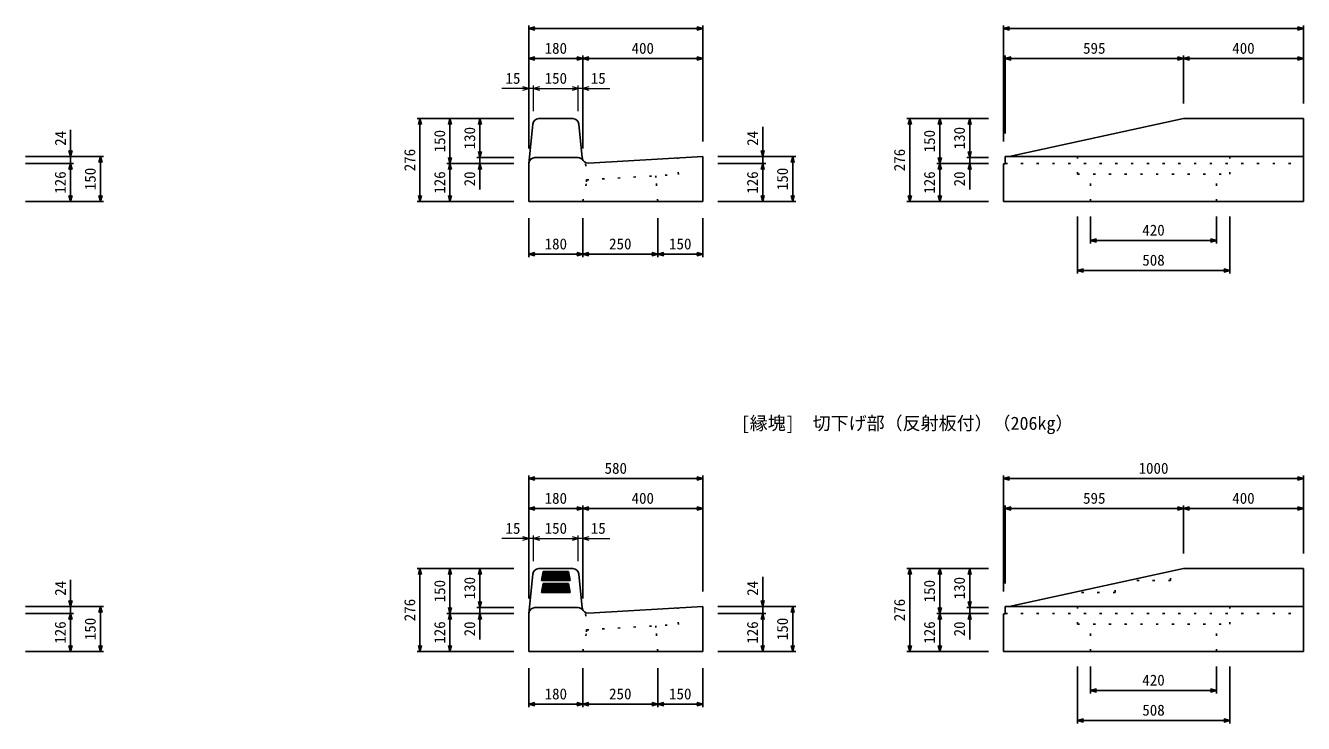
# Model space of a CAD drawing. Units: millimetres, scale not verified. Extents: x -12600 to 12600, y -8910 to 8910.
# Drawn here: x 4932 to 9194, y -4391 to -2065 of the extents above; entities that cross this region are included whole.
import ezdxf
from ezdxf.enums import TextEntityAlignment as Align

# ---------------------------------------------------------------- set-up
doc = ezdxf.new("R2010")
doc.units = ezdxf.units.MM
doc.header["$LTSCALE"] = 30
doc.linetypes.add('DOTTED', pattern=[1.75, 0.25, -1.5])
for name, color, linetype, lineweight in [('0-0_DIM', 7, 'Continuous', 25), ('0-2_HATCH', 6, 'Continuous', 25), ('0-5_OUTLINE', 3, 'Continuous', 25), ('0-6_OUTLINE2', 4, 'DOTTED', 25), ('0-7_TXT', 7, 'Continuous', 25)]:
    doc.layers.add(name, color=color, linetype=linetype, lineweight=lineweight)
doc.styles.add('ＭＳ ゴシック', font='')
doc.styles.get('ＭＳ ゴシック').set_extended_font_data('MS Gothic')

msp = doc.modelspace()

# ---------------------------------------------------------------- linework, layer by layer
at = {"layer": '0-0_DIM'}
for p, q in [((6610.6, -2475.22), (6610.6, -2065.03)), ((7190.6, -2075.03), (6610.6, -2075.03)), ((7190.6, -2451.23), (7190.6, -2065.03)), ((8194.12, -2451.22), (8194.12, -2065.03)), ((8194.12, -2075.03), (9194.12, -2075.03)), ((9194.12, -2325.22), (9194.12, -2065.03)), ((6790.6, -2475.22), (6790.6, -2165.03)), ((8199.12, -2425.22), (8199.12, -2165.03)), ((8794.12, -2325.22), (8794.12, -2165.03)), ((6790.6, -2175.03), (6610.6, -2175.03)), ((7190.6, -2175.03), (6790.6, -2175.03)), ((8199.12, -2175.03), (8794.12, -2175.03)), ((8794.12, -2175.03), (9194.12, -2175.03)), ((6560.6, -2375.22), (6237.5, -2375.22)), ((6247.5, -2375.22), (6247.5, -2651.22)), ((6347.5, -2375.22), (6347.5, -2525.22)), ((8144.12, -2375.22), (7871.02, -2375.22)), ((7881.02, -2375.22), (7881.02, -2651.22)), ((7981.02, -2375.22), (7981.02, -2525.22)), ((8081.02, -2505.22), (8081.02, -2375.22)), ((5081.89, -2501.23), (5081.89, -2412.26)), ((7390.6, -2501.23), (7390.6, -2402.94)), ((4931.89, -2501.23), (5191.89, -2501.23)), ((5081.89, -2501.23), (5081.89, -2525.22)), ((5181.89, -2651.22), (5181.89, -2501.23)), ((6560.6, -2505.22), (6437.5, -2505.22)), ((7240.6, -2501.23), (7500.6, -2501.23)), ((7390.6, -2501.23), (7390.6, -2525.23)), ((7490.6, -2651.22), (7490.6, -2501.23)), ((8144.12, -2505.22), (8071.02, -2505.22)), ((8081.02, -2525.22), (8081.02, -2505.22)), ((4931.89, -2525.22), (5091.89, -2525.22)), ((5081.89, -2525.22), (5081.89, -2651.22)), ((6560.6, -2525.22), (6337.5, -2525.22)), ((6347.5, -2525.22), (6347.5, -2651.22)), ((6447.5, -2525.22), (6447.5, -2611.43)), ((7240.6, -2525.23), (7400.6, -2525.23)), ((7390.6, -2525.23), (7390.6, -2651.22)), ((8144.12, -2525.22), (7971.02, -2525.22)), ((7981.02, -2525.22), (7981.02, -2651.22)), ((8081.02, -2525.22), (8081.02, -2611.43)), ((4931.89, -2651.22), (5191.89, -2651.22)), ((6560.6, -2651.22), (6237.5, -2651.22)), ((7240.6, -2651.22), (7500.6, -2651.22)), ((8144.12, -2651.22), (7871.02, -2651.22)), ((6610.6, -2707.11), (6610.6, -2837.11)), ((6790.6, -2707.11), (6790.6, -2837.11)), ((7040.6, -2707.11), (7040.6, -2837.11)), ((7190.6, -2707.11), (7190.6, -2837.11)), ((8440.12, -2701.22), (8440.12, -2891.22)), ((8484.12, -2701.22), (8484.12, -2791.22)), ((8904.12, -2701.22), (8904.12, -2791.22)), ((8948.12, -2701.22), (8948.12, -2891.22)), ((8484.12, -2781.22), (8904.12, -2781.22)), ((6610.6, -2827.11), (6790.6, -2827.11)), ((6790.6, -2827.11), (7040.6, -2827.11)), ((7040.6, -2827.11), (7190.6, -2827.11)), ((8440.12, -2881.22), (8948.12, -2881.22)), ((6610.6, -3975.22), (6610.6, -3565.03)), ((7190.6, -3575.03), (6610.6, -3575.03)), ((7190.6, -3951.23), (7190.6, -3565.03)), ((8194.12, -3951.22), (8194.12, -3565.03)), ((8194.12, -3575.03), (9194.12, -3575.03)), ((9194.12, -3825.22), (9194.12, -3565.03)), ((6790.6, -3975.22), (6790.6, -3665.03)), ((8199.12, -3925.22), (8199.12, -3665.03)), ((8794.12, -3825.22), (8794.12, -3665.03)), ((6790.6, -3675.03), (6610.6, -3675.03)), ((7190.6, -3675.03), (6790.6, -3675.03)), ((8199.12, -3675.03), (8794.12, -3675.03)), ((8794.12, -3675.03), (9194.12, -3675.03)), ((6560.6, -3875.22), (6237.5, -3875.22)), ((6247.5, -3875.22), (6247.5, -4151.22)), ((6347.5, -3875.22), (6347.5, -4025.22)), ((6447.5, -4005.22), (6447.5, -3875.22)), ((8144.12, -3875.22), (7871.02, -3875.22)), ((7881.02, -3875.22), (7881.02, -4151.22)), ((7981.02, -3875.22), (7981.02, -4025.22)), ((8081.02, -4005.22), (8081.02, -3875.22)), ((5081.89, -4001.23), (5081.89, -3912.26)), ((7390.6, -4001.23), (7390.6, -3902.94)), ((4931.89, -4001.23), (5191.89, -4001.23)), ((5081.89, -4001.23), (5081.89, -4025.22)), ((5181.89, -4151.22), (5181.89, -4001.23)), ((6560.6, -4005.22), (6437.5, -4005.22)), ((6447.5, -4025.22), (6447.5, -4005.22)), ((7240.6, -4001.23), (7500.6, -4001.23)), ((7390.6, -4001.23), (7390.6, -4025.22)), ((7490.6, -4151.22), (7490.6, -4001.23)), ((8144.12, -4005.22), (8071.02, -4005.22)), ((8081.02, -4025.22), (8081.02, -4005.22)), ((4931.89, -4025.22), (5091.89, -4025.22)), ((5081.89, -4025.22), (5081.89, -4151.22)), ((6560.6, -4025.22), (6337.5, -4025.22)), ((6347.5, -4025.22), (6347.5, -4151.22)), ((6447.5, -4025.22), (6447.5, -4111.43)), ((7240.6, -4025.22), (7400.6, -4025.22)), ((7390.6, -4025.22), (7390.6, -4151.22)), ((8144.12, -4025.22), (7971.02, -4025.22)), ((7981.02, -4025.22), (7981.02, -4151.22)), ((8081.02, -4025.22), (8081.02, -4111.43)), ((4931.89, -4151.22), (5191.89, -4151.22)), ((6560.6, -4151.22), (6237.5, -4151.22)), ((7240.6, -4151.22), (7500.6, -4151.22)), ((8144.12, -4151.22), (7871.02, -4151.22)), ((6610.6, -4207.11), (6610.6, -4337.11)), ((6790.6, -4207.11), (6790.6, -4337.11)), ((7040.6, -4207.11), (7040.6, -4337.11)), ((7190.6, -4207.11), (7190.6, -4337.11)), ((8440.12, -4201.22), (8440.12, -4391.22)), ((8484.12, -4201.22), (8484.12, -4291.22)), ((8904.12, -4201.22), (8904.12, -4291.22)), ((8948.12, -4201.22), (8948.12, -4391.22)), ((8484.12, -4281.22), (8904.12, -4281.22)), ((6610.6, -4327.11), (6790.6, -4327.11)), ((6790.6, -4327.11), (7040.6, -4327.11)), ((7040.6, -4327.11), (7190.6, -4327.11)), ((8440.12, -4381.22), (8948.12, -4381.22))]:
    msp.add_line(p, q, dxfattribs=at)
at = {"layer": '0-0_DIM', "lineweight": 13}
for p, q in [((6610.6, -2275.03), (6520.6, -2275.03)), ((6625.6, -2275.03), (6610.6, -2275.03)), ((6625.6, -2350.22), (6625.6, -2265.03)), ((6625.6, -2275.03), (6775.6, -2275.03)), ((6775.6, -2350.22), (6775.6, -2265.03)), ((6790.6, -2275.03), (6775.6, -2275.03)), ((6790.6, -2275.03), (6880.6, -2275.03)), ((6610.6, -3775.03), (6520.6, -3775.03)), ((6625.6, -3775.03), (6610.6, -3775.03)), ((6625.6, -3850.22), (6625.6, -3765.03)), ((6625.6, -3775.03), (6775.6, -3775.03)), ((6775.6, -3850.22), (6775.6, -3765.03)), ((6790.6, -3775.03), (6775.6, -3775.03)), ((6790.6, -3775.03), (6880.6, -3775.03))]:
    msp.add_line(p, q, dxfattribs=at)
at = {"layer": '0-0_DIM'}
for points in [[(6630.6, -2069.67), (6610.6, -2075.03), (6630.6, -2080.39)], [(7170.6, -2080.39), (7190.6, -2075.03), (7170.6, -2069.67)], [(8214.12, -2080.39), (8194.12, -2075.03), (8214.12, -2069.67)], [(9174.12, -2069.67), (9194.12, -2075.03), (9174.12, -2080.39)], [(6630.6, -2169.67), (6610.6, -2175.03), (6630.6, -2180.39)], [(6770.6, -2180.39), (6790.6, -2175.03), (6770.6, -2169.67)], [(6810.6, -2169.67), (6790.6, -2175.03), (6810.6, -2180.39)], [(7170.6, -2180.39), (7190.6, -2175.03), (7170.6, -2169.67)], [(8219.12, -2180.39), (8199.12, -2175.03), (8219.12, -2169.67)], [(8774.12, -2169.67), (8794.12, -2175.03), (8774.12, -2180.39)], [(8814.12, -2180.39), (8794.12, -2175.03), (8814.12, -2169.67)], [(9174.12, -2169.67), (9194.12, -2175.03), (9174.12, -2180.39)], [(6242.14, -2395.22), (6247.5, -2375.22), (6252.86, -2395.22)], [(6342.14, -2395.22), (6347.5, -2375.22), (6352.86, -2395.22)], [(6452.86, -2395.22), (6447.5, -2375.22), (6442.14, -2395.22)], [(6447.5, -2525.22), (6447.5, -2505.22), (6447.5, -2375.22)], [(7875.67, -2395.22), (7881.02, -2375.22), (7886.38, -2395.22)], [(7975.67, -2395.22), (7981.02, -2375.22), (7986.38, -2395.22)], [(8075.67, -2395.22), (8081.02, -2375.22), (8086.38, -2395.22)], [(5076.53, -2481.23), (5081.89, -2501.23), (5087.25, -2481.23)], [(5187.25, -2521.23), (5181.89, -2501.23), (5176.53, -2521.23)], [(6352.86, -2505.22), (6347.5, -2525.22), (6342.14, -2505.22)], [(6452.86, -2485.22), (6447.5, -2505.22), (6442.14, -2485.22)], [(7385.24, -2481.23), (7390.6, -2501.23), (7395.96, -2481.23)], [(7495.96, -2521.23), (7490.6, -2501.23), (7485.24, -2521.23)], [(7986.38, -2505.22), (7981.02, -2525.22), (7975.67, -2505.22)], [(8075.67, -2485.22), (8081.02, -2505.22), (8086.38, -2485.22)], [(5087.25, -2545.22), (5081.89, -2525.22), (5076.53, -2545.22)], [(6342.14, -2545.22), (6347.5, -2525.22), (6352.86, -2545.22)], [(6452.86, -2545.22), (6447.5, -2525.22), (6442.14, -2545.22)], [(7395.96, -2545.23), (7390.6, -2525.23), (7385.24, -2545.23)], [(7975.67, -2545.22), (7981.02, -2525.22), (7986.38, -2545.22)], [(8086.38, -2545.22), (8081.02, -2525.22), (8075.67, -2545.22)], [(5076.53, -2631.22), (5081.89, -2651.22), (5087.25, -2631.22)], [(5176.53, -2631.22), (5181.89, -2651.22), (5187.25, -2631.22)], [(6252.86, -2631.22), (6247.5, -2651.22), (6242.14, -2631.22)], [(6352.86, -2631.22), (6347.5, -2651.22), (6342.14, -2631.22)], [(7385.24, -2631.22), (7390.6, -2651.22), (7395.96, -2631.22)], [(7485.24, -2631.22), (7490.6, -2651.22), (7495.96, -2631.22)], [(7886.38, -2631.22), (7881.02, -2651.22), (7875.67, -2631.22)], [(7986.38, -2631.22), (7981.02, -2651.22), (7975.67, -2631.22)], [(8504.12, -2786.58), (8484.12, -2781.22), (8504.12, -2775.87)], [(8884.12, -2775.87), (8904.12, -2781.22), (8884.12, -2786.58)], [(6630.6, -2832.47), (6610.6, -2827.11), (6630.6, -2821.75)], [(6770.6, -2821.75), (6790.6, -2827.11), (6770.6, -2832.47)], [(6810.6, -2832.47), (6790.6, -2827.11), (6810.6, -2821.75)], [(7020.6, -2821.75), (7040.6, -2827.11), (7020.6, -2832.47)], [(7060.6, -2832.47), (7040.6, -2827.11), (7060.6, -2821.75)], [(7170.6, -2821.75), (7190.6, -2827.11), (7170.6, -2832.47)], [(8460.12, -2886.58), (8440.12, -2881.22), (8460.12, -2875.87)], [(8928.12, -2875.87), (8948.12, -2881.22), (8928.12, -2886.58)], [(6630.6, -3569.67), (6610.6, -3575.03), (6630.6, -3580.39)], [(7170.6, -3580.39), (7190.6, -3575.03), (7170.6, -3569.67)], [(8214.12, -3580.39), (8194.12, -3575.03), (8214.12, -3569.67)], [(9174.12, -3569.67), (9194.12, -3575.03), (9174.12, -3580.39)], [(6630.6, -3669.67), (6610.6, -3675.03), (6630.6, -3680.39)], [(6770.6, -3680.39), (6790.6, -3675.03), (6770.6, -3669.67)], [(6810.6, -3669.67), (6790.6, -3675.03), (6810.6, -3680.39)], [(7170.6, -3680.39), (7190.6, -3675.03), (7170.6, -3669.67)], [(8219.12, -3680.39), (8199.12, -3675.03), (8219.12, -3669.67)], [(8774.12, -3669.67), (8794.12, -3675.03), (8774.12, -3680.39)], [(8814.12, -3680.39), (8794.12, -3675.03), (8814.12, -3669.67)], [(9174.12, -3669.67), (9194.12, -3675.03), (9174.12, -3680.39)], [(6242.14, -3895.22), (6247.5, -3875.22), (6252.86, -3895.22)], [(6342.14, -3895.22), (6347.5, -3875.22), (6352.86, -3895.22)], [(6452.86, -3895.22), (6447.5, -3875.22), (6442.14, -3895.22)], [(7875.67, -3895.22), (7881.02, -3875.22), (7886.38, -3895.22)], [(7975.67, -3895.22), (7981.02, -3875.22), (7986.38, -3895.22)], [(8075.67, -3895.22), (8081.02, -3875.22), (8086.38, -3895.22)], [(5076.53, -3981.23), (5081.89, -4001.23), (5087.25, -3981.23)], [(5187.25, -4021.23), (5181.89, -4001.23), (5176.53, -4021.23)], [(6352.86, -4005.22), (6347.5, -4025.22), (6342.14, -4005.22)], [(6452.86, -3985.22), (6447.5, -4005.22), (6442.14, -3985.22)], [(7385.24, -3981.23), (7390.6, -4001.23), (7395.96, -3981.23)], [(7495.96, -4021.23), (7490.6, -4001.23), (7485.24, -4021.23)], [(7986.38, -4005.22), (7981.02, -4025.22), (7975.67, -4005.22)], [(8075.67, -3985.22), (8081.02, -4005.22), (8086.38, -3985.22)], [(5087.25, -4045.22), (5081.89, -4025.22), (5076.53, -4045.22)], [(6342.14, -4045.22), (6347.5, -4025.22), (6352.86, -4045.22)], [(6452.86, -4045.22), (6447.5, -4025.22), (6442.14, -4045.22)], [(7395.96, -4045.22), (7390.6, -4025.22), (7385.24, -4045.22)], [(7975.67, -4045.22), (7981.02, -4025.22), (7986.38, -4045.22)], [(8086.38, -4045.22), (8081.02, -4025.22), (8075.67, -4045.22)], [(5076.53, -4131.22), (5081.89, -4151.22), (5087.25, -4131.22)], [(5176.53, -4131.22), (5181.89, -4151.22), (5187.25, -4131.22)], [(6252.86, -4131.22), (6247.5, -4151.22), (6242.14, -4131.22)], [(6352.86, -4131.22), (6347.5, -4151.22), (6342.14, -4131.22)], [(7385.24, -4131.22), (7390.6, -4151.22), (7395.96, -4131.22)], [(7485.24, -4131.22), (7490.6, -4151.22), (7495.96, -4131.22)], [(7886.38, -4131.22), (7881.02, -4151.22), (7875.67, -4131.22)], [(7986.38, -4131.22), (7981.02, -4151.22), (7975.67, -4131.22)], [(8504.12, -4286.58), (8484.12, -4281.22), (8504.12, -4275.87)], [(8884.12, -4275.87), (8904.12, -4281.22), (8884.12, -4286.58)], [(6630.6, -4332.47), (6610.6, -4327.11), (6630.6, -4321.75)], [(6770.6, -4321.75), (6790.6, -4327.11), (6770.6, -4332.47)], [(6810.6, -4332.47), (6790.6, -4327.11), (6810.6, -4321.75)], [(7020.6, -4321.75), (7040.6, -4327.11), (7020.6, -4332.47)], [(7060.6, -4332.47), (7040.6, -4327.11), (7060.6, -4321.75)], [(7170.6, -4321.75), (7190.6, -4327.11), (7170.6, -4332.47)], [(8460.12, -4386.58), (8440.12, -4381.22), (8460.12, -4375.87)], [(8928.12, -4375.87), (8948.12, -4381.22), (8928.12, -4386.58)]]:
    msp.add_lwpolyline(points, dxfattribs=at)
at = {"layer": '0-0_DIM', "lineweight": 13}
for points in [[(6590.6, -2280.39), (6610.6, -2275.03), (6590.6, -2269.67)], [(6645.6, -2269.67), (6625.6, -2275.03), (6645.6, -2280.39)], [(6755.6, -2280.39), (6775.6, -2275.03), (6755.6, -2269.67)], [(6810.6, -2269.67), (6790.6, -2275.03), (6810.6, -2280.39)], [(6590.6, -3780.39), (6610.6, -3775.03), (6590.6, -3769.67)], [(6645.6, -3769.67), (6625.6, -3775.03), (6645.6, -3780.39)], [(6755.6, -3780.39), (6775.6, -3775.03), (6755.6, -3769.67)], [(6810.6, -3769.67), (6790.6, -3775.03), (6810.6, -3780.39)]]:
    msp.add_lwpolyline(points, dxfattribs=at)
at = {"layer": '0-2_HATCH'}
for p, q in [((6658.1, -3884.56), (6653.1, -3914.56)), ((6748.1, -3914.56), (6653.1, -3914.56)), ((6747.27, -3909.56), (6653.93, -3909.56)), ((6746.44, -3904.56), (6654.77, -3904.56)), ((6745.6, -3899.56), (6655.6, -3899.56)), ((6744.77, -3894.56), (6656.44, -3894.56)), ((6743.94, -3889.56), (6657.27, -3889.56)), ((6658.1, -3884.56), (6658.1, -3914.56)), ((6743.1, -3884.56), (6658.1, -3884.56)), ((6663.1, -3884.56), (6663.1, -3914.56)), ((6668.1, -3884.56), (6668.1, -3914.56)), ((6673.1, -3884.56), (6673.1, -3914.56)), ((6678.1, -3884.56), (6678.1, -3914.56)), ((6683.1, -3884.56), (6683.1, -3914.56)), ((6688.1, -3884.56), (6688.1, -3914.56)), ((6693.1, -3884.56), (6693.1, -3914.56)), ((6698.1, -3884.56), (6698.1, -3914.56)), ((6703.1, -3884.56), (6703.1, -3914.56)), ((6708.1, -3884.56), (6708.1, -3914.56)), ((6713.1, -3884.56), (6713.1, -3914.56)), ((6718.1, -3884.56), (6718.1, -3914.56)), ((6723.1, -3884.56), (6723.1, -3914.56)), ((6728.1, -3884.56), (6728.1, -3914.56)), ((6733.1, -3884.56), (6733.1, -3914.56)), ((6738.1, -3884.56), (6738.1, -3914.56)), ((6743.1, -3884.56), (6743.1, -3914.56)), ((6743.1, -3884.56), (6748.1, -3914.56)), ((6658.1, -3924.56), (6653.1, -3954.56)), ((6748.1, -3954.56), (6653.1, -3954.56)), ((6747.27, -3949.56), (6653.93, -3949.56)), ((6746.44, -3944.56), (6654.77, -3944.56)), ((6745.6, -3939.56), (6655.6, -3939.56)), ((6744.77, -3934.56), (6656.44, -3934.56)), ((6743.94, -3929.56), (6657.27, -3929.56)), ((6658.1, -3924.56), (6658.1, -3954.56)), ((6743.1, -3924.56), (6658.1, -3924.56)), ((6663.1, -3924.56), (6663.1, -3954.56)), ((6668.1, -3924.56), (6668.1, -3954.56)), ((6673.1, -3924.56), (6673.1, -3954.56)), ((6678.1, -3924.56), (6678.1, -3954.56)), ((6683.1, -3924.56), (6683.1, -3954.56)), ((6688.1, -3924.56), (6688.1, -3954.56)), ((6693.1, -3924.56), (6693.1, -3954.56)), ((6698.1, -3924.56), (6698.1, -3954.56)), ((6703.1, -3924.56), (6703.1, -3954.56)), ((6708.1, -3924.56), (6708.1, -3954.56)), ((6713.1, -3924.56), (6713.1, -3954.56)), ((6718.1, -3924.56), (6718.1, -3954.56)), ((6723.1, -3924.56), (6723.1, -3954.56)), ((6728.1, -3924.56), (6728.1, -3954.56)), ((6733.1, -3924.56), (6733.1, -3954.56)), ((6738.1, -3924.56), (6738.1, -3954.56)), ((6743.1, -3924.56), (6748.1, -3954.56)), ((6743.1, -3924.56), (6743.1, -3954.56))]:
    msp.add_line(p, q, dxfattribs=at)
at = {"layer": '0-5_OUTLINE'}
for p, q in [((6643.7, -2375.22), (6757.5, -2375.22)), ((8794.12, -2375.22), (8212.59, -2501.22)), ((9194.12, -2375.22), (8794.12, -2375.22)), ((9194.12, -2651.22), (9194.12, -2375.22)), ((6610.6, -2525.22), (6623.8, -2393.23)), ((6777.4, -2393.23), (6788.69, -2506.1)), ((6630.7, -2505.22), (6774.62, -2505.22)), ((6809.79, -2524.07), (7190.6, -2501.22)), ((7190.6, -2651.22), (7190.6, -2501.22)), ((9194.12, -2501.22), (8199.12, -2501.22)), ((8199.12, -2501.22), (8199.12, -2526.22)), ((8199.12, -2526.22), (8194.12, -2526.22)), ((8194.12, -2651.22), (8194.12, -2526.22)), ((8194.12, -2651.22), (9194.12, -2651.22)), ((6643.7, -3875.22), (6757.5, -3875.22)), ((8794.12, -3875.22), (8212.59, -4001.22)), ((9194.12, -3875.22), (8794.12, -3875.22)), ((9194.12, -4151.22), (9194.12, -3875.22)), ((6788.69, -4006.1), (6777.4, -3893.23)), ((6630.7, -4005.22), (6774.62, -4005.22)), ((6809.79, -4024.07), (7190.6, -4001.22)), ((7190.6, -4151.22), (7190.6, -4001.22)), ((9194.12, -4001.22), (8199.12, -4001.22)), ((8199.12, -4001.22), (8199.12, -4026.22)), ((8199.12, -4026.22), (8194.12, -4026.22)), ((8194.12, -4151.22), (8194.12, -4026.22)), ((7190.6, -4151.22), (6610.6, -4151.22)), ((8194.12, -4151.22), (9194.12, -4151.22))]:
    msp.add_line(p, q, dxfattribs=at)
for points in [[(7190.6, -2651.22), (6610.6, -2651.22), (6610.6, -2525.22)], [(6610.6, -4151.22), (6610.6, -4025.22), (6623.8, -3893.23)]]:
    msp.add_lwpolyline(points, dxfattribs=at)
for centre, start, end in [((6643.7, -2395.22), 90, 174.28941), ((6757.5, -2395.22), 5.71059, 90), ((6630.7, -2525.22), 90, 174.28941), ((6774.62, -2525.22), 31.86243, 90), ((6808.59, -2504.11), 185.71059, 273.43363), ((6643.7, -3895.22), 90, 174.2894), ((6757.5, -3895.22), 5.71059, 90), ((6630.7, -4025.22), 90, 174.28941), ((6774.62, -4025.22), 31.86244, 90), ((6808.59, -4004.11), 185.71054, 273.43359)]:
    msp.add_arc(centre, 20, start, end, dxfattribs=at)
at = {"layer": '0-6_OUTLINE2'}
for p, q in [((7109.33, -2561.2), (7106.04, -2506.3)), ((8440.12, -2560.71), (8440.12, -2501.22)), ((6803.24, -2585.58), (6799.42, -2521.88)), ((8199.12, -2525.22), (9194.12, -2525.22)), ((6790.6, -2651.22), (6803.24, -2585.58)), ((6802.88, -2579.59), (7109.33, -2561.2)), ((7034.45, -2571.7), (7034.09, -2565.71)), ((7040.6, -2651.22), (7034.45, -2571.7)), ((8484.12, -2651.22), (8484.12, -2560.71)), ((8904.12, -2651.22), (8904.12, -2560.71)), ((8751.05, -3914.56), (8612.59, -3914.56)), ((8751.05, -3914.56), (8751.05, -3884.56)), ((8566.43, -3954.56), (8427.97, -3954.56)), ((8566.43, -3954.56), (8566.43, -3924.56)), ((7109.33, -4061.2), (7106.03, -4006.3)), ((8440.12, -4060.71), (8440.12, -4001.22)), ((6803.24, -4085.58), (6799.42, -4021.88)), ((8199.12, -4025.22), (9194.12, -4025.22)), ((6790.6, -4151.22), (6803.24, -4085.58)), ((6802.88, -4079.59), (7109.33, -4061.2)), ((7034.45, -4071.7), (7034.09, -4065.71)), ((7040.6, -4151.22), (7034.45, -4071.7)), ((8484.12, -4151.22), (8484.12, -4060.71)), ((8904.12, -4151.22), (8904.12, -4060.71))]:
    msp.add_line(p, q, dxfattribs=at)
for points in [[(8440.12, -2560.71), (8948.12, -2560.71), (8948.12, -2501.22)], [(8440.12, -4060.71), (8948.12, -4060.71), (8948.12, -4001.22)]]:
    msp.add_lwpolyline(points, dxfattribs=at)

# ---------------------------------------------------------------- texts
at = {"layer": '0-0_DIM', "style": 'ＭＳ ゴシック'}
for s, p in [('180', (6663.1, -2170.03)), ('400', (6953.1, -2170.03)), ('595', (8459.12, -2170.03)), ('400', (8956.62, -2170.03)), ('15', (6532.63, -2270.16)), ('150', (6663.1, -2270.03)), ('15', (6817.14, -2270.16)), ('420', (8656.62, -2776.22)), ('180', (6663.1, -2822.11)), ('250', (6878.1, -2822.11)), ('150', (7078.1, -2822.11)), ('508', (8656.62, -2876.22)), ('580', (6863.1, -3570.03)), ('1000', (8644.12, -3570.03)), ('180', (6663.1, -3670.03)), ('400', (6953.1, -3670.03)), ('595', (8459.12, -3670.03)), ('400', (8956.62, -3670.03)), ('15', (6532.63, -3770.16)), ('150', (6663.1, -3770.03)), ('15', (6817.14, -3770.16)), ('420', (8656.62, -4276.22)), ('180', (6663.1, -4322.11)), ('250', (6878.1, -4322.11)), ('150', (7078.1, -4322.11)), ('508', (8656.62, -4376.22))]:
    msp.add_text(s, height=36.66, dxfattribs=at).set_placement(p, align=Align.BOTTOM_LEFT)
for s, p in [('24', (5077.42, -2465.93)), ('150', (6342.5, -2487.72)), ('130', (6442.5, -2477.72)), ('24', (7386.13, -2465.93)), ('150', (7976.02, -2487.72)), ('130', (8076.02, -2477.72)), ('276', (6242.5, -2550.72)), ('276', (7876.02, -2550.72)), ('126', (5076.89, -2625.72)), ('150', (5176.89, -2613.72)), ('126', (6342.5, -2625.72)), ('20', (6442.5, -2601.11)), ('126', (7385.6, -2625.72)), ('150', (7485.6, -2613.72)), ('126', (7976.02, -2625.72)), ('20', (8076.02, -2601.11)), ('24', (5077.42, -3965.93)), ('150', (6342.5, -3987.72)), ('130', (6442.5, -3977.72)), ('24', (7386.13, -3965.93)), ('150', (7976.02, -3987.72)), ('130', (8076.02, -3977.72)), ('276', (6242.5, -4050.72)), ('276', (7876.02, -4050.72)), ('150', (5176.89, -4113.72)), ('150', (7485.6, -4113.72)), ('126', (5076.89, -4125.72)), ('126', (6342.5, -4125.72)), ('20', (6442.5, -4101.11)), ('126', (7385.6, -4125.72)), ('126', (7976.02, -4125.72)), ('20', (8076.02, -4101.11))]:
    msp.add_text(s, height=36.66, rotation=90, dxfattribs=at).set_placement(p, align=Align.BOTTOM_LEFT)
at = {"layer": '0-7_TXT', "style": 'ＭＳ ゴシック'}
msp.add_text('[縁塊]\u3000切下げ部（反射板付）（206kg）', height=43.99, dxfattribs=at).set_placement((7317.37, -3425.76), align=Align.BOTTOM_LEFT)

doc.saveas('drawing.dxf')
